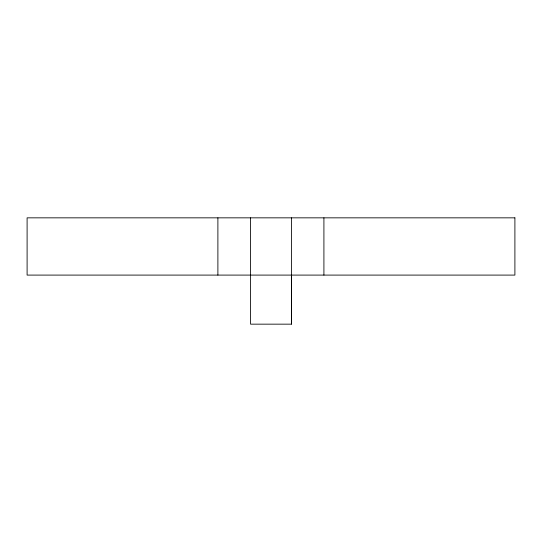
<?xml version="1.0" encoding="UTF-8"?>
<svg xmlns="http://www.w3.org/2000/svg" width="542" height="542" viewBox="0 0 542 542"><rect width="100%" height="100%" fill="white"/><g stroke="black" fill="none" stroke-linecap="round" stroke-linejoin="round"><path stroke-width="0.81" d="M291.467 275.329L291.467 324.157L250.58 324.157L250.546 217.843M291.467 324.157L291.44 217.843M323.913 217.843L323.913 275.092M217.891 217.843L217.891 275.092M514.9 217.843L27.1 217.843L27.1 275.092L514.9 275.092L514.9 217.843"/></g></svg>
